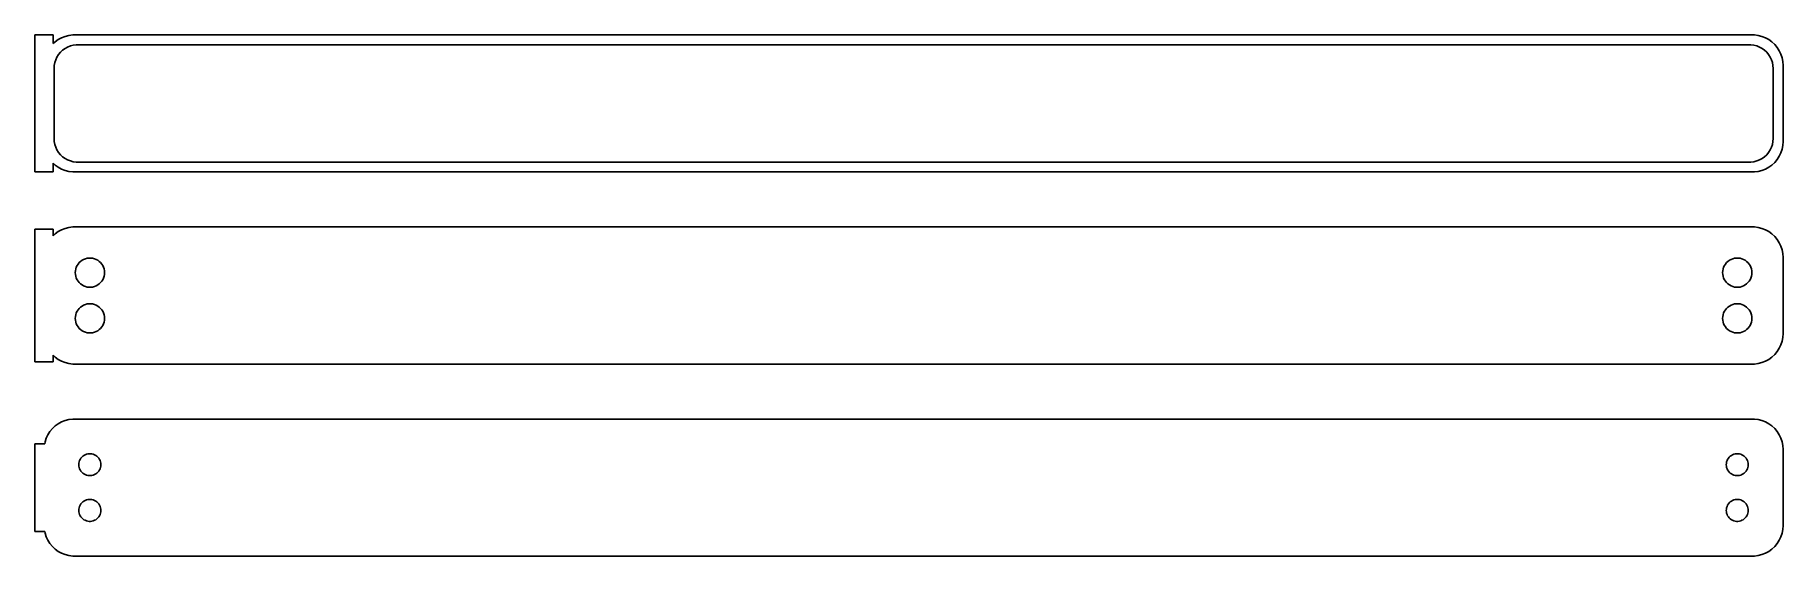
# Model space of a CAD drawing. Header units: metres. Extents: x -144 to 142, y 52 to 137.
import ezdxf

# ---------------------------------------------------------------- set-up
doc = ezdxf.new("R2010")
doc.units = ezdxf.units.M

msp = doc.modelspace()

# ---------------------------------------------------------------- linework, layer by layer
for p, q in [((-141, 137.24), (-144, 137.24)), ((-144, 137.24), (-144, 114.76)), ((-141, 135.809), (-141, 137.24)), ((-140.687, 136.103), (-141, 135.809)), ((-140.179, 136.472), (-140.687, 136.103)), ((-139.629, 136.774), (-140.179, 136.472)), ((-139.823, 134.401), (-139.469, 134.734)), ((-139.045, 137.005), (-139.629, 136.774)), ((-139.469, 134.734), (-139.075, 135.02)), ((-139.075, 135.02), (-138.649, 135.254)), ((-138.437, 137.161), (-139.045, 137.005)), ((-138.649, 135.254), (-138.197, 135.433)), ((-137.814, 137.24), (-138.437, 137.161)), ((-138.197, 135.433), (-137.726, 135.554)), ((137.814, 137.24), (-137.814, 137.24)), ((-137.726, 135.554), (-137.243, 135.615)), ((-137.243, 135.615), (137.243, 135.615)), ((137.243, 135.615), (137.726, 135.554)), ((137.726, 135.554), (138.197, 135.433)), ((138.437, 137.161), (137.814, 137.24)), ((138.197, 135.433), (138.649, 135.254)), ((139.045, 137.005), (138.437, 137.161)), ((138.649, 135.254), (139.075, 135.02)), ((139.629, 136.774), (139.045, 137.005)), ((139.075, 135.02), (139.469, 134.734)), ((139.469, 134.734), (139.823, 134.401)), ((140.179, 136.472), (139.629, 136.774)), ((140.687, 136.103), (140.179, 136.472)), ((141.145, 135.673), (140.687, 136.103)), ((141.545, 135.189), (141.145, 135.673)), ((141.882, 134.659), (141.545, 135.189)), ((142.149, 134.091), (141.882, 134.659)), ((-140.873, 131.75), (-140.842, 132.235)), ((-140.842, 132.235), (-140.751, 132.713)), ((-140.751, 132.713), (-140.601, 133.176)), ((-140.601, 133.176), (-140.394, 133.616)), ((-140.394, 133.616), (-140.133, 134.026)), ((-140.133, 134.026), (-139.823, 134.401)), ((139.823, 134.401), (140.133, 134.026)), ((140.133, 134.026), (140.394, 133.616)), ((140.394, 133.616), (140.601, 133.176)), ((140.601, 133.176), (140.751, 132.713)), ((140.751, 132.713), (140.842, 132.235)), ((140.842, 132.235), (140.873, 131.75)), ((142.343, 133.493), (142.149, 134.091)), ((142.461, 132.877), (142.343, 133.493)), ((142.5, 132.25), (142.461, 132.877)), ((142.5, 119.75), (142.5, 132.25)), ((-140.873, 120.25), (-140.873, 131.75)), ((140.873, 131.75), (140.873, 120.25)), ((-140.842, 119.765), (-140.873, 120.25)), ((-140.751, 119.287), (-140.842, 119.765)), ((-140.601, 118.824), (-140.751, 119.287)), ((-140.394, 118.384), (-140.601, 118.824)), ((-140.133, 117.974), (-140.394, 118.384)), ((-139.823, 117.599), (-140.133, 117.974)), ((-139.469, 117.266), (-139.823, 117.599)), ((139.823, 117.599), (139.469, 117.266)), ((140.133, 117.974), (139.823, 117.599)), ((140.394, 118.384), (140.133, 117.974)), ((140.601, 118.824), (140.394, 118.384)), ((140.751, 119.287), (140.601, 118.824)), ((140.842, 119.765), (140.751, 119.287)), ((140.873, 120.25), (140.842, 119.765)), ((141.882, 117.341), (142.149, 117.909)), ((142.149, 117.909), (142.343, 118.507)), ((142.343, 118.507), (142.461, 119.123)), ((142.461, 119.123), (142.5, 119.75)), ((-144, 114.76), (-141, 114.76)), ((-141, 116.191), (-140.687, 115.897)), ((-141, 114.76), (-141, 116.191)), ((-140.687, 115.897), (-140.179, 115.528)), ((-140.179, 115.528), (-139.629, 115.226)), ((-139.629, 115.226), (-139.045, 114.995)), ((-139.075, 116.98), (-139.469, 117.266)), ((-138.649, 116.746), (-139.075, 116.98)), ((-139.045, 114.995), (-138.437, 114.839)), ((-138.197, 116.567), (-138.649, 116.746)), ((-138.437, 114.839), (-137.814, 114.76)), ((-137.726, 116.446), (-138.197, 116.567)), ((-137.814, 114.76), (137.814, 114.76)), ((-137.243, 116.385), (-137.726, 116.446)), ((137.243, 116.385), (-137.243, 116.385)), ((137.726, 116.446), (137.243, 116.385)), ((138.197, 116.567), (137.726, 116.446)), ((137.814, 114.76), (138.437, 114.839)), ((138.649, 116.746), (138.197, 116.567)), ((138.437, 114.839), (139.045, 114.995)), ((139.075, 116.98), (138.649, 116.746)), ((139.045, 114.995), (139.629, 115.226)), ((139.469, 117.266), (139.075, 116.98)), ((139.629, 115.226), (140.179, 115.528)), ((140.179, 115.528), (140.687, 115.897)), ((140.687, 115.897), (141.145, 116.327)), ((141.145, 116.327), (141.545, 116.811)), ((141.545, 116.811), (141.882, 117.341)), ((-141, 105.365), (-144, 105.365)), ((-144, 105.365), (-144, 83.6352)), ((-141, 104.309), (-141, 105.365)), ((-140.687, 104.603), (-141, 104.309)), ((-140.179, 104.972), (-140.687, 104.603)), ((-139.629, 105.274), (-140.179, 104.972)), ((-139.045, 105.505), (-139.629, 105.274)), ((-138.437, 105.661), (-139.045, 105.505)), ((-137.814, 105.74), (-138.437, 105.661)), ((137.814, 105.74), (-137.814, 105.74)), ((138.437, 105.661), (137.814, 105.74)), ((139.045, 105.505), (138.437, 105.661)), ((139.629, 105.274), (139.045, 105.505)), ((140.179, 104.972), (139.629, 105.274)), ((140.687, 104.603), (140.179, 104.972)), ((141.145, 104.173), (140.687, 104.603)), ((141.545, 103.689), (141.145, 104.173)), ((141.882, 103.159), (141.545, 103.689)), ((142.149, 102.591), (141.882, 103.159)), ((-136.53, 100.099), (-136.286, 100.276)), ((-136.286, 100.276), (-136.022, 100.422)), ((-136.022, 100.422), (-135.742, 100.533)), ((-135.742, 100.533), (-135.45, 100.607)), ((-135.45, 100.607), (-135.151, 100.645)), ((-135.151, 100.645), (-134.849, 100.645)), ((-134.849, 100.645), (-134.55, 100.607)), ((-134.55, 100.607), (-134.258, 100.533)), ((-134.258, 100.533), (-133.978, 100.422)), ((-133.978, 100.422), (-133.714, 100.276)), ((-133.714, 100.276), (-133.47, 100.099)), ((133.47, 100.099), (133.714, 100.276)), ((133.714, 100.276), (133.978, 100.422)), ((133.978, 100.422), (134.258, 100.533)), ((134.258, 100.533), (134.55, 100.607)), ((134.55, 100.607), (134.849, 100.645)), ((134.849, 100.645), (135.151, 100.645)), ((135.151, 100.645), (135.45, 100.607)), ((135.45, 100.607), (135.742, 100.533)), ((135.742, 100.533), (136.022, 100.422)), ((136.022, 100.422), (136.286, 100.276)), ((136.286, 100.276), (136.53, 100.099)), ((142.343, 101.993), (142.149, 102.591)), ((142.461, 101.377), (142.343, 101.993)), ((142.5, 100.75), (142.461, 101.377)), ((142.5, 88.25), (142.5, 100.75)), ((-137.4, 98.25), (-137.381, 98.5508)), ((-137.381, 97.9492), (-137.4, 98.25)), ((-137.381, 98.5508), (-137.325, 98.8468)), ((-137.325, 97.6531), (-137.381, 97.9492)), ((-137.325, 98.8468), (-137.231, 99.1335)), ((-137.231, 97.3665), (-137.325, 97.6531)), ((-137.231, 99.1335), (-137.103, 99.4062)), ((-137.103, 99.4062), (-136.942, 99.6607)), ((-136.942, 99.6607), (-136.75, 99.8929)), ((-136.75, 99.8929), (-136.53, 100.099)), ((-133.47, 100.099), (-133.25, 99.8929)), ((-133.25, 99.8929), (-133.058, 99.6607)), ((-133.058, 99.6607), (-132.897, 99.4062)), ((-132.897, 99.4062), (-132.769, 99.1335)), ((-132.769, 99.1335), (-132.675, 98.8468)), ((-132.675, 97.6531), (-132.769, 97.3665)), ((-132.675, 98.8468), (-132.619, 98.5508)), ((-132.619, 97.9492), (-132.675, 97.6531)), ((-132.619, 98.5508), (-132.6, 98.25)), ((-132.6, 98.25), (-132.619, 97.9492)), ((132.6, 98.25), (132.619, 98.5508)), ((132.619, 97.9492), (132.6, 98.25)), ((132.619, 98.5508), (132.675, 98.8468)), ((132.675, 97.6531), (132.619, 97.9492)), ((132.675, 98.8468), (132.769, 99.1335)), ((132.769, 97.3665), (132.675, 97.6531)), ((132.769, 99.1335), (132.897, 99.4062)), ((132.897, 99.4062), (133.058, 99.6607)), ((133.058, 99.6607), (133.25, 99.8929)), ((133.25, 99.8929), (133.47, 100.099)), ((136.53, 100.099), (136.75, 99.8929)), ((136.75, 99.8929), (136.942, 99.6607)), ((136.942, 99.6607), (137.103, 99.4062)), ((137.103, 99.4062), (137.231, 99.1335)), ((137.231, 99.1335), (137.325, 98.8468)), ((137.325, 97.6531), (137.231, 97.3665)), ((137.325, 98.8468), (137.381, 98.5508)), ((137.381, 97.9492), (137.325, 97.6531)), ((137.381, 98.5508), (137.4, 98.25)), ((137.4, 98.25), (137.381, 97.9492)), ((-137.103, 97.0938), (-137.231, 97.3665)), ((-136.942, 96.8393), (-137.103, 97.0938)), ((-136.75, 96.6071), (-136.942, 96.8393)), ((-136.53, 96.4008), (-136.75, 96.6071)), ((-136.286, 96.2236), (-136.53, 96.4008)), ((-136.022, 96.0784), (-136.286, 96.2236)), ((-135.742, 95.9675), (-136.022, 96.0784)), ((-135.45, 95.8925), (-135.742, 95.9675)), ((-135.151, 95.8547), (-135.45, 95.8925)), ((-134.849, 95.8547), (-135.151, 95.8547)), ((-134.55, 95.8925), (-134.849, 95.8547)), ((-134.258, 95.9675), (-134.55, 95.8925)), ((-133.978, 96.0784), (-134.258, 95.9675)), ((-133.714, 96.2236), (-133.978, 96.0784)), ((-133.47, 96.4008), (-133.714, 96.2236)), ((-133.25, 96.6071), (-133.47, 96.4008)), ((-133.058, 96.8393), (-133.25, 96.6071)), ((-132.897, 97.0938), (-133.058, 96.8393)), ((-132.769, 97.3665), (-132.897, 97.0938)), ((132.897, 97.0938), (132.769, 97.3665)), ((133.058, 96.8393), (132.897, 97.0938)), ((133.25, 96.6071), (133.058, 96.8393)), ((133.47, 96.4008), (133.25, 96.6071)), ((133.714, 96.2236), (133.47, 96.4008)), ((133.978, 96.0784), (133.714, 96.2236)), ((134.258, 95.9675), (133.978, 96.0784)), ((134.55, 95.8925), (134.258, 95.9675)), ((134.849, 95.8547), (134.55, 95.8925)), ((135.151, 95.8547), (134.849, 95.8547)), ((135.45, 95.8925), (135.151, 95.8547)), ((135.742, 95.9675), (135.45, 95.8925)), ((136.022, 96.0784), (135.742, 95.9675)), ((136.286, 96.2236), (136.022, 96.0784)), ((136.53, 96.4008), (136.286, 96.2236)), ((136.75, 96.6071), (136.53, 96.4008)), ((136.942, 96.8393), (136.75, 96.6071)), ((137.103, 97.0938), (136.942, 96.8393)), ((137.231, 97.3665), (137.103, 97.0938)), ((-137.231, 91.6335), (-137.103, 91.9062)), ((-137.103, 91.9062), (-136.942, 92.1607)), ((-136.942, 92.1607), (-136.75, 92.3929)), ((-136.75, 92.3929), (-136.53, 92.5992)), ((-136.53, 92.5992), (-136.286, 92.7764)), ((-136.286, 92.7764), (-136.022, 92.9216)), ((-136.022, 92.9216), (-135.742, 93.0325)), ((-135.742, 93.0325), (-135.45, 93.1075)), ((-135.45, 93.1075), (-135.151, 93.1453)), ((-135.151, 93.1453), (-134.849, 93.1453)), ((-134.849, 93.1453), (-134.55, 93.1075)), ((-134.55, 93.1075), (-134.258, 93.0325)), ((-134.258, 93.0325), (-133.978, 92.9216)), ((-133.978, 92.9216), (-133.714, 92.7764)), ((-133.714, 92.7764), (-133.47, 92.5992)), ((-133.47, 92.5992), (-133.25, 92.3929)), ((-133.25, 92.3929), (-133.058, 92.1607)), ((-133.058, 92.1607), (-132.897, 91.9062)), ((-132.897, 91.9062), (-132.769, 91.6335)), ((132.769, 91.6335), (132.897, 91.9062)), ((132.897, 91.9062), (133.058, 92.1607)), ((133.058, 92.1607), (133.25, 92.3929)), ((133.25, 92.3929), (133.47, 92.5992)), ((133.47, 92.5992), (133.714, 92.7764)), ((133.714, 92.7764), (133.978, 92.9216)), ((133.978, 92.9216), (134.258, 93.0325)), ((134.258, 93.0325), (134.55, 93.1075)), ((134.55, 93.1075), (134.849, 93.1453)), ((134.849, 93.1453), (135.151, 93.1453)), ((135.151, 93.1453), (135.45, 93.1075)), ((135.45, 93.1075), (135.742, 93.0325)), ((135.742, 93.0325), (136.022, 92.9216)), ((136.022, 92.9216), (136.286, 92.7764)), ((136.286, 92.7764), (136.53, 92.5992)), ((136.53, 92.5992), (136.75, 92.3929)), ((136.75, 92.3929), (136.942, 92.1607)), ((136.942, 92.1607), (137.103, 91.9062)), ((137.103, 91.9062), (137.231, 91.6335)), ((-137.4, 90.75), (-137.381, 91.0508)), ((-137.381, 90.4492), (-137.4, 90.75)), ((-137.381, 91.0508), (-137.325, 91.3469)), ((-137.325, 90.1532), (-137.381, 90.4492)), ((-137.325, 91.3469), (-137.231, 91.6335)), ((-137.231, 89.8665), (-137.325, 90.1532)), ((-137.103, 89.5938), (-137.231, 89.8665)), ((-136.942, 89.3393), (-137.103, 89.5938)), ((-136.75, 89.1071), (-136.942, 89.3393)), ((-136.53, 88.9008), (-136.75, 89.1071)), ((-136.286, 88.7236), (-136.53, 88.9008)), ((-133.47, 88.9008), (-133.714, 88.7236)), ((-133.25, 89.1071), (-133.47, 88.9008)), ((-133.058, 89.3393), (-133.25, 89.1071)), ((-132.897, 89.5938), (-133.058, 89.3393)), ((-132.769, 89.8665), (-132.897, 89.5938)), ((-132.769, 91.6335), (-132.675, 91.3469)), ((-132.675, 90.1532), (-132.769, 89.8665)), ((-132.675, 91.3469), (-132.619, 91.0508)), ((-132.619, 90.4492), (-132.675, 90.1532)), ((-132.619, 91.0508), (-132.6, 90.75)), ((-132.6, 90.75), (-132.619, 90.4492)), ((132.6, 90.75), (132.619, 91.0508)), ((132.619, 90.4492), (132.6, 90.75)), ((132.619, 91.0508), (132.675, 91.3469)), ((132.675, 90.1532), (132.619, 90.4492)), ((132.675, 91.3469), (132.769, 91.6335)), ((132.769, 89.8665), (132.675, 90.1532)), ((132.897, 89.5938), (132.769, 89.8665)), ((133.058, 89.3393), (132.897, 89.5938)), ((133.25, 89.1071), (133.058, 89.3393)), ((133.47, 88.9008), (133.25, 89.1071)), ((133.714, 88.7236), (133.47, 88.9008)), ((136.53, 88.9008), (136.286, 88.7236)), ((136.75, 89.1071), (136.53, 88.9008)), ((136.942, 89.3393), (136.75, 89.1071)), ((137.103, 89.5938), (136.942, 89.3393)), ((137.231, 89.8665), (137.103, 89.5938)), ((137.231, 91.6335), (137.325, 91.3469)), ((137.325, 90.1532), (137.231, 89.8665)), ((137.325, 91.3469), (137.381, 91.0508)), ((137.381, 90.4492), (137.325, 90.1532)), ((137.381, 91.0508), (137.4, 90.75)), ((137.4, 90.75), (137.381, 90.4492)), ((-136.022, 88.5784), (-136.286, 88.7236)), ((-135.742, 88.4675), (-136.022, 88.5784)), ((-135.45, 88.3925), (-135.742, 88.4675)), ((-135.151, 88.3547), (-135.45, 88.3925)), ((-134.849, 88.3547), (-135.151, 88.3547)), ((-134.55, 88.3925), (-134.849, 88.3547)), ((-134.258, 88.4675), (-134.55, 88.3925)), ((-133.978, 88.5784), (-134.258, 88.4675)), ((-133.714, 88.7236), (-133.978, 88.5784)), ((133.978, 88.5784), (133.714, 88.7236)), ((134.258, 88.4675), (133.978, 88.5784)), ((134.55, 88.3925), (134.258, 88.4675)), ((134.849, 88.3547), (134.55, 88.3925)), ((135.151, 88.3547), (134.849, 88.3547)), ((135.45, 88.3925), (135.151, 88.3547)), ((135.742, 88.4675), (135.45, 88.3925)), ((136.022, 88.5784), (135.742, 88.4675)), ((136.286, 88.7236), (136.022, 88.5784)), ((141.882, 85.8412), (142.149, 86.4094)), ((142.149, 86.4094), (142.343, 87.0066)), ((142.343, 87.0066), (142.461, 87.6233)), ((142.461, 87.6233), (142.5, 88.25)), ((-144, 83.6352), (-141, 83.6352)), ((-141, 83.6352), (-141, 84.6913)), ((-141, 84.6913), (-140.687, 84.3974)), ((-140.687, 84.3974), (-140.179, 84.0284)), ((-140.179, 84.0284), (-139.629, 83.7259)), ((-139.629, 83.7259), (-139.045, 83.4947)), ((-139.045, 83.4947), (-138.437, 83.3386)), ((-138.437, 83.3386), (-137.814, 83.2599)), ((-137.814, 83.2599), (137.814, 83.2599)), ((137.814, 83.2599), (138.437, 83.3386)), ((138.437, 83.3386), (139.045, 83.4947)), ((139.045, 83.4947), (139.629, 83.7259)), ((139.629, 83.7259), (140.179, 84.0284)), ((140.179, 84.0284), (140.687, 84.3974)), ((140.687, 84.3974), (141.145, 84.8273)), ((141.145, 84.8273), (141.545, 85.3111)), ((141.545, 85.3111), (141.882, 85.8412)), ((-141.882, 71.6588), (-142.149, 71.0906)), ((-141.545, 72.1889), (-141.882, 71.6588)), ((-141.145, 72.6727), (-141.545, 72.1889)), ((-140.687, 73.1026), (-141.145, 72.6727)), ((-140.179, 73.4716), (-140.687, 73.1026)), ((-139.629, 73.7741), (-140.179, 73.4716)), ((-139.045, 74.0053), (-139.629, 73.7741)), ((-138.437, 74.1614), (-139.045, 74.0053)), ((-137.814, 74.2401), (-138.437, 74.1614)), ((137.814, 74.2401), (-137.814, 74.2401)), ((138.437, 74.1614), (137.814, 74.2401)), ((139.045, 74.0053), (138.437, 74.1614)), ((139.629, 73.7741), (139.045, 74.0053)), ((140.179, 73.4716), (139.629, 73.7741)), ((140.687, 73.1026), (140.179, 73.4716)), ((141.145, 72.6727), (140.687, 73.1026)), ((141.545, 72.1889), (141.145, 72.6727)), ((141.882, 71.6588), (141.545, 72.1889)), ((142.149, 71.0906), (141.882, 71.6588)), ((-142.4, 70.1942), (-144, 70.1942)), ((-144, 70.1942), (-144, 55.8058)), ((-142.343, 70.4934), (-142.4, 70.1942)), ((-142.149, 71.0906), (-142.343, 70.4934)), ((142.343, 70.4934), (142.149, 71.0906)), ((142.461, 69.8767), (142.343, 70.4934)), ((142.5, 69.25), (142.461, 69.8767)), ((142.5, 56.75), (142.5, 69.25)), ((-136.8, 66.75), (-136.786, 66.9756)), ((-136.786, 66.5244), (-136.8, 66.75)), ((-136.786, 66.9756), (-136.743, 67.1976)), ((-136.743, 66.3024), (-136.786, 66.5244)), ((-136.743, 67.1976), (-136.674, 67.4126)), ((-136.674, 66.0874), (-136.743, 66.3024)), ((-136.674, 67.4126), (-136.577, 67.6171)), ((-136.577, 65.8828), (-136.674, 66.0874)), ((-136.577, 67.6171), (-136.456, 67.808)), ((-136.456, 67.808), (-136.312, 67.9822)), ((-136.312, 67.9822), (-136.147, 68.1369)), ((-136.147, 68.1369), (-135.964, 68.2698)), ((-135.964, 68.2698), (-135.766, 68.3787)), ((-135.766, 68.3787), (-135.556, 68.4619)), ((-135.556, 68.4619), (-135.337, 68.5181)), ((-135.337, 68.5181), (-135.113, 68.5464)), ((-135.113, 68.5464), (-134.887, 68.5464)), ((-134.887, 68.5464), (-134.663, 68.5181)), ((-134.663, 68.5181), (-134.444, 68.4619)), ((-134.444, 68.4619), (-134.234, 68.3787)), ((-134.234, 68.3787), (-134.036, 68.2698)), ((-134.036, 68.2698), (-133.853, 68.1369)), ((-133.853, 68.1369), (-133.688, 67.9822)), ((-133.688, 67.9822), (-133.544, 67.808)), ((-133.544, 67.808), (-133.423, 67.6171)), ((-133.423, 67.6171), (-133.326, 67.4126)), ((-133.326, 66.0874), (-133.423, 65.8828)), ((-133.326, 67.4126), (-133.257, 67.1976)), ((-133.257, 66.3024), (-133.326, 66.0874)), ((-133.257, 67.1976), (-133.214, 66.9756)), ((-133.214, 66.5244), (-133.257, 66.3024)), ((-133.214, 66.9756), (-133.2, 66.75)), ((-133.2, 66.75), (-133.214, 66.5244)), ((133.2, 66.75), (133.214, 66.9756)), ((133.214, 66.5244), (133.2, 66.75)), ((133.214, 66.9756), (133.257, 67.1976)), ((133.257, 66.3024), (133.214, 66.5244)), ((133.257, 67.1976), (133.326, 67.4126)), ((133.326, 66.0874), (133.257, 66.3024)), ((133.326, 67.4126), (133.423, 67.6171)), ((133.423, 65.8828), (133.326, 66.0874)), ((133.423, 67.6171), (133.544, 67.808)), ((133.544, 67.808), (133.688, 67.9822)), ((133.688, 67.9822), (133.853, 68.1369)), ((133.853, 68.1369), (134.036, 68.2698)), ((134.036, 68.2698), (134.234, 68.3787)), ((134.234, 68.3787), (134.444, 68.4619)), ((134.444, 68.4619), (134.663, 68.5181)), ((134.663, 68.5181), (134.887, 68.5464)), ((134.887, 68.5464), (135.113, 68.5464)), ((135.113, 68.5464), (135.337, 68.5181)), ((135.337, 68.5181), (135.556, 68.4619)), ((135.556, 68.4619), (135.766, 68.3787)), ((135.766, 68.3787), (135.964, 68.2698)), ((135.964, 68.2698), (136.147, 68.1369)), ((136.147, 68.1369), (136.312, 67.9822)), ((136.312, 67.9822), (136.456, 67.808)), ((136.456, 67.808), (136.577, 67.6171)), ((136.577, 67.6171), (136.674, 67.4126)), ((136.674, 66.0874), (136.577, 65.8828)), ((136.674, 67.4126), (136.743, 67.1976)), ((136.743, 66.3024), (136.674, 66.0874)), ((136.743, 67.1976), (136.786, 66.9756)), ((136.786, 66.5244), (136.743, 66.3024)), ((136.786, 66.9756), (136.8, 66.75)), ((136.8, 66.75), (136.786, 66.5244)), ((-136.456, 65.692), (-136.577, 65.8828)), ((-136.312, 65.5178), (-136.456, 65.692)), ((-136.147, 65.3631), (-136.312, 65.5178)), ((-135.964, 65.2302), (-136.147, 65.3631)), ((-135.766, 65.1213), (-135.964, 65.2302)), ((-135.556, 65.0381), (-135.766, 65.1213)), ((-135.337, 64.9819), (-135.556, 65.0381)), ((-135.113, 64.9536), (-135.337, 64.9819)), ((-134.887, 64.9536), (-135.113, 64.9536)), ((-134.663, 64.9819), (-134.887, 64.9536)), ((-134.444, 65.0381), (-134.663, 64.9819)), ((-134.234, 65.1213), (-134.444, 65.0381)), ((-134.036, 65.2302), (-134.234, 65.1213)), ((-133.853, 65.3631), (-134.036, 65.2302)), ((-133.688, 65.5178), (-133.853, 65.3631)), ((-133.544, 65.692), (-133.688, 65.5178)), ((-133.423, 65.8828), (-133.544, 65.692)), ((133.544, 65.692), (133.423, 65.8828)), ((133.688, 65.5178), (133.544, 65.692)), ((133.853, 65.3631), (133.688, 65.5178)), ((134.036, 65.2302), (133.853, 65.3631)), ((134.234, 65.1213), (134.036, 65.2302)), ((134.444, 65.0381), (134.234, 65.1213)), ((134.663, 64.9819), (134.444, 65.0381)), ((134.887, 64.9536), (134.663, 64.9819)), ((135.113, 64.9536), (134.887, 64.9536)), ((135.337, 64.9819), (135.113, 64.9536)), ((135.556, 65.0381), (135.337, 64.9819)), ((135.766, 65.1213), (135.556, 65.0381)), ((135.964, 65.2302), (135.766, 65.1213)), ((136.147, 65.3631), (135.964, 65.2302)), ((136.312, 65.5178), (136.147, 65.3631)), ((136.456, 65.692), (136.312, 65.5178)), ((136.577, 65.8828), (136.456, 65.692)), ((-136.577, 60.1172), (-136.456, 60.308)), ((-136.456, 60.308), (-136.312, 60.4822)), ((-136.312, 60.4822), (-136.147, 60.6369)), ((-136.147, 60.6369), (-135.964, 60.7698)), ((-135.964, 60.7698), (-135.766, 60.8787)), ((-135.766, 60.8787), (-135.556, 60.9619)), ((-135.556, 60.9619), (-135.337, 61.0181)), ((-135.337, 61.0181), (-135.113, 61.0464)), ((-135.113, 61.0464), (-134.887, 61.0464)), ((-134.887, 61.0464), (-134.663, 61.0181)), ((-134.663, 61.0181), (-134.444, 60.9619)), ((-134.444, 60.9619), (-134.234, 60.8787)), ((-134.234, 60.8787), (-134.036, 60.7698)), ((-134.036, 60.7698), (-133.853, 60.6369)), ((-133.853, 60.6369), (-133.688, 60.4822)), ((-133.688, 60.4822), (-133.544, 60.308)), ((-133.544, 60.308), (-133.423, 60.1172)), ((133.423, 60.1172), (133.544, 60.308)), ((133.544, 60.308), (133.688, 60.4822)), ((133.688, 60.4822), (133.853, 60.6369)), ((133.853, 60.6369), (134.036, 60.7698)), ((134.036, 60.7698), (134.234, 60.8787)), ((134.234, 60.8787), (134.444, 60.9619)), ((134.444, 60.9619), (134.663, 61.0181)), ((134.663, 61.0181), (134.887, 61.0464)), ((134.887, 61.0464), (135.113, 61.0464)), ((135.113, 61.0464), (135.337, 61.0181)), ((135.337, 61.0181), (135.556, 60.9619)), ((135.556, 60.9619), (135.766, 60.8787)), ((135.766, 60.8787), (135.964, 60.7698)), ((135.964, 60.7698), (136.147, 60.6369)), ((136.147, 60.6369), (136.312, 60.4822)), ((136.312, 60.4822), (136.456, 60.308)), ((136.456, 60.308), (136.577, 60.1172)), ((-136.8, 59.25), (-136.786, 59.4756)), ((-136.786, 59.0244), (-136.8, 59.25)), ((-136.786, 59.4756), (-136.743, 59.6976)), ((-136.743, 58.8024), (-136.786, 59.0244)), ((-136.743, 59.6976), (-136.674, 59.9126)), ((-136.674, 58.5874), (-136.743, 58.8024)), ((-136.674, 59.9126), (-136.577, 60.1172)), ((-136.577, 58.3829), (-136.674, 58.5874)), ((-136.456, 58.192), (-136.577, 58.3829)), ((-136.312, 58.0178), (-136.456, 58.192)), ((-136.147, 57.8631), (-136.312, 58.0178)), ((-135.964, 57.7302), (-136.147, 57.8631)), ((-135.766, 57.6213), (-135.964, 57.7302)), ((-135.556, 57.5381), (-135.766, 57.6213)), ((-135.337, 57.4819), (-135.556, 57.5381)), ((-135.113, 57.4536), (-135.337, 57.4819)), ((-134.887, 57.4536), (-135.113, 57.4536)), ((-134.663, 57.4819), (-134.887, 57.4536)), ((-134.444, 57.5381), (-134.663, 57.4819)), ((-134.234, 57.6213), (-134.444, 57.5381)), ((-134.036, 57.7302), (-134.234, 57.6213)), ((-133.853, 57.8631), (-134.036, 57.7302)), ((-133.688, 58.0178), (-133.853, 57.8631)), ((-133.544, 58.192), (-133.688, 58.0178)), ((-133.423, 58.3829), (-133.544, 58.192)), ((-133.423, 60.1172), (-133.326, 59.9126)), ((-133.326, 58.5874), (-133.423, 58.3829)), ((-133.326, 59.9126), (-133.257, 59.6976)), ((-133.257, 58.8024), (-133.326, 58.5874)), ((-133.257, 59.6976), (-133.214, 59.4756)), ((-133.214, 59.0244), (-133.257, 58.8024)), ((-133.214, 59.4756), (-133.2, 59.25)), ((-133.2, 59.25), (-133.214, 59.0244)), ((133.2, 59.25), (133.214, 59.4756)), ((133.214, 59.0244), (133.2, 59.25)), ((133.214, 59.4756), (133.257, 59.6976)), ((133.257, 58.8024), (133.214, 59.0244)), ((133.257, 59.6976), (133.326, 59.9126)), ((133.326, 58.5874), (133.257, 58.8024)), ((133.326, 59.9126), (133.423, 60.1172)), ((133.423, 58.3829), (133.326, 58.5874)), ((133.544, 58.192), (133.423, 58.3829)), ((133.688, 58.0178), (133.544, 58.192)), ((133.853, 57.8631), (133.688, 58.0178)), ((134.036, 57.7302), (133.853, 57.8631)), ((134.234, 57.6213), (134.036, 57.7302)), ((134.444, 57.5381), (134.234, 57.6213)), ((134.663, 57.4819), (134.444, 57.5381)), ((134.887, 57.4536), (134.663, 57.4819)), ((135.113, 57.4536), (134.887, 57.4536)), ((135.337, 57.4819), (135.113, 57.4536)), ((135.556, 57.5381), (135.337, 57.4819)), ((135.766, 57.6213), (135.556, 57.5381)), ((135.964, 57.7302), (135.766, 57.6213)), ((136.147, 57.8631), (135.964, 57.7302)), ((136.312, 58.0178), (136.147, 57.8631)), ((136.456, 58.192), (136.312, 58.0178)), ((136.577, 58.3829), (136.456, 58.192)), ((136.577, 60.1172), (136.674, 59.9126)), ((136.674, 58.5874), (136.577, 58.3829)), ((136.674, 59.9126), (136.743, 59.6976)), ((136.743, 58.8024), (136.674, 58.5874)), ((136.743, 59.6976), (136.786, 59.4756)), ((136.786, 59.0244), (136.743, 58.8024)), ((136.786, 59.4756), (136.8, 59.25)), ((136.8, 59.25), (136.786, 59.0244)), ((-144, 55.8058), (-142.4, 55.8058)), ((-142.4, 55.8058), (-142.343, 55.5066)), ((-142.343, 55.5066), (-142.149, 54.9094)), ((-142.149, 54.9094), (-141.882, 54.3412)), ((141.882, 54.3412), (142.149, 54.9094)), ((142.149, 54.9094), (142.343, 55.5066)), ((142.343, 55.5066), (142.461, 56.1233)), ((142.461, 56.1233), (142.5, 56.75)), ((-141.882, 54.3412), (-141.545, 53.8111)), ((-141.545, 53.8111), (-141.145, 53.3273)), ((-141.145, 53.3273), (-140.687, 52.8974)), ((-140.687, 52.8974), (-140.179, 52.5284)), ((-140.179, 52.5284), (-139.629, 52.2259)), ((-139.629, 52.2259), (-139.045, 51.9947)), ((-139.045, 51.9947), (-138.437, 51.8386)), ((-138.437, 51.8386), (-137.814, 51.7599)), ((-137.814, 51.7599), (137.814, 51.7599)), ((137.814, 51.7599), (138.437, 51.8386)), ((138.437, 51.8386), (139.045, 51.9947)), ((139.045, 51.9947), (139.629, 52.2259)), ((139.629, 52.2259), (140.179, 52.5284)), ((140.179, 52.5284), (140.687, 52.8974)), ((140.687, 52.8974), (141.145, 53.3273)), ((141.145, 53.3273), (141.545, 53.8111)), ((141.545, 53.8111), (141.882, 54.3412))]:
    msp.add_line(p, q)

doc.saveas('drawing.dxf')
